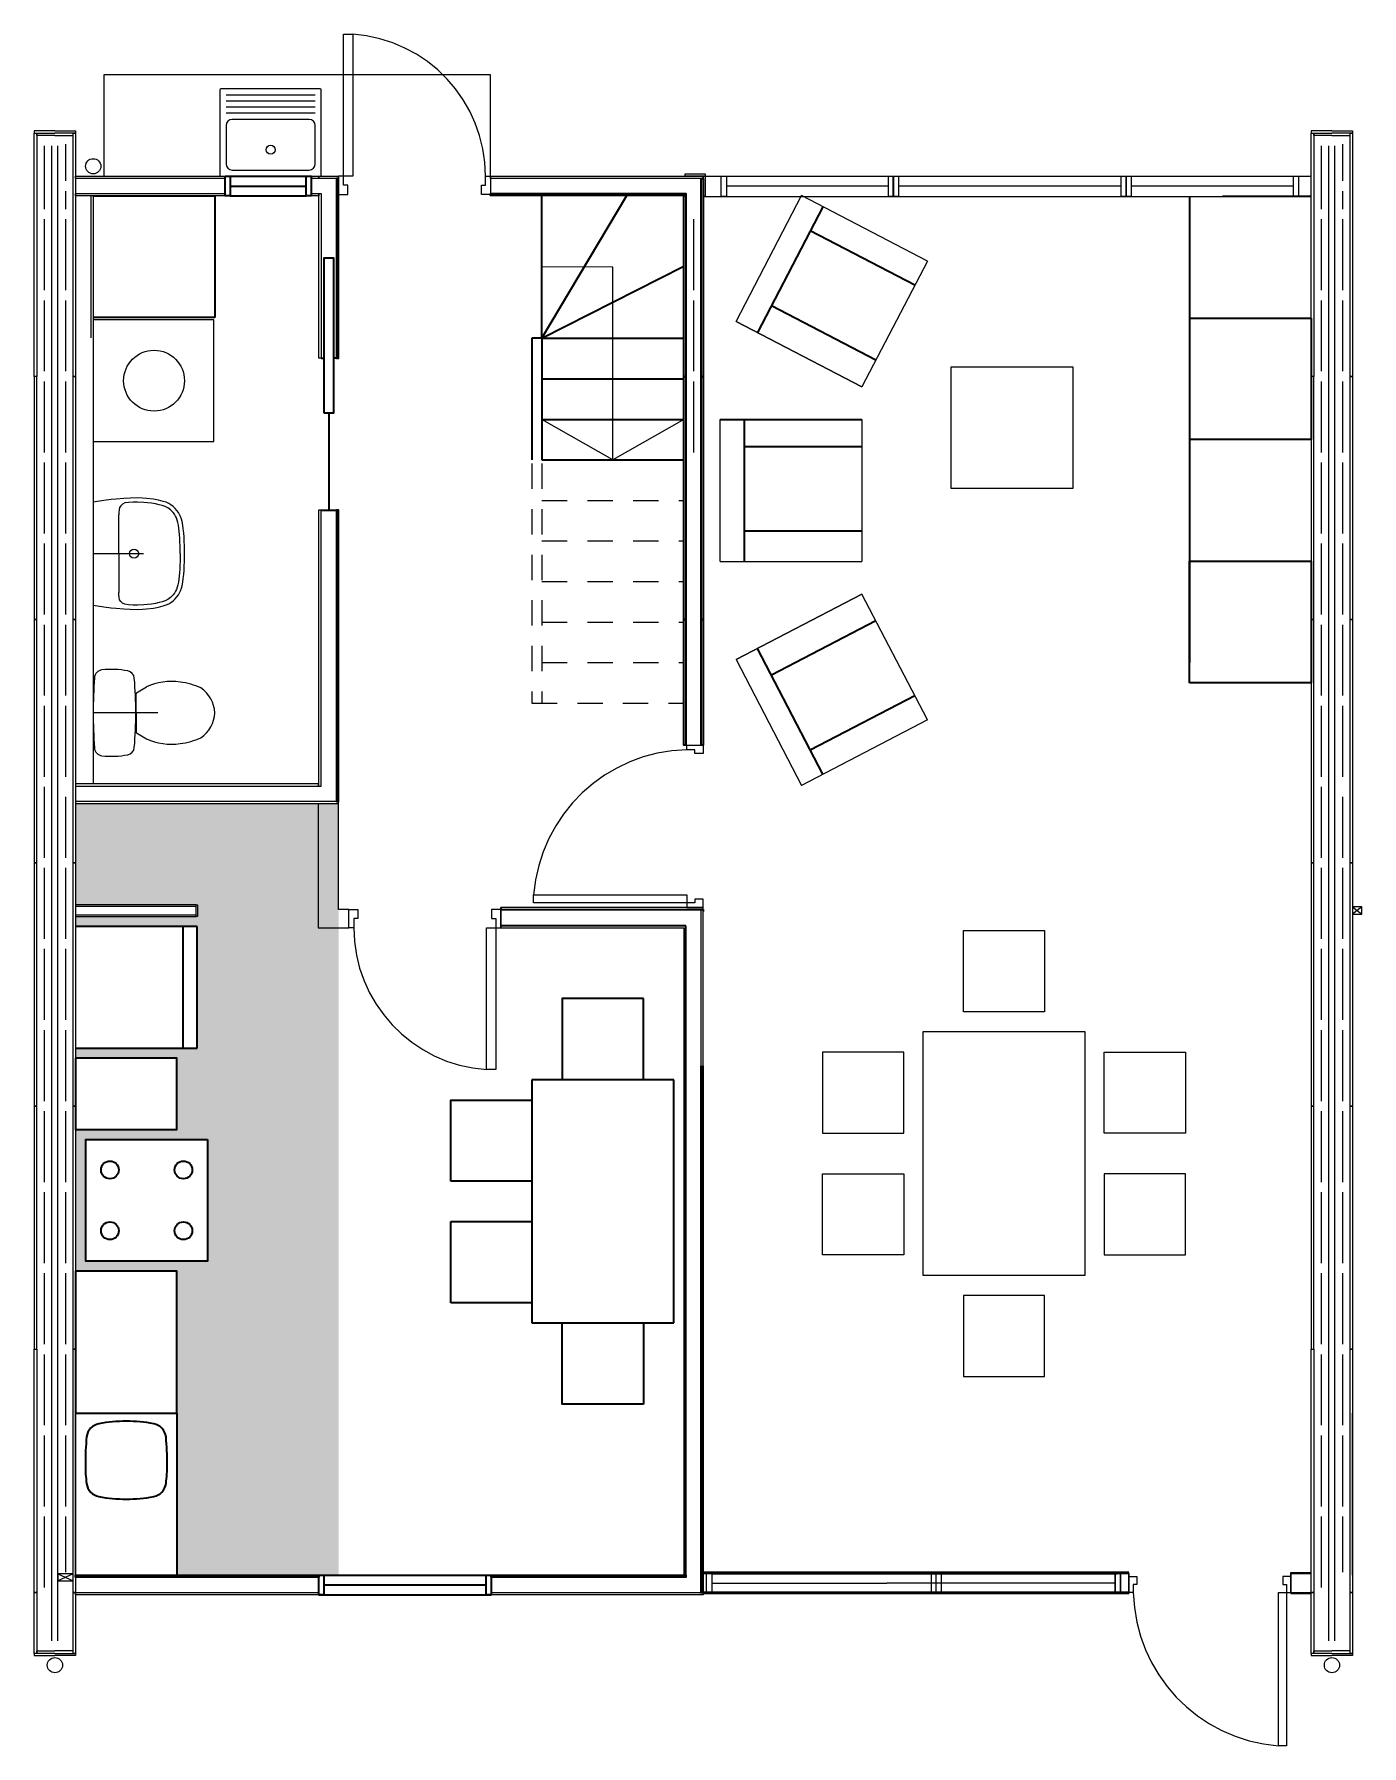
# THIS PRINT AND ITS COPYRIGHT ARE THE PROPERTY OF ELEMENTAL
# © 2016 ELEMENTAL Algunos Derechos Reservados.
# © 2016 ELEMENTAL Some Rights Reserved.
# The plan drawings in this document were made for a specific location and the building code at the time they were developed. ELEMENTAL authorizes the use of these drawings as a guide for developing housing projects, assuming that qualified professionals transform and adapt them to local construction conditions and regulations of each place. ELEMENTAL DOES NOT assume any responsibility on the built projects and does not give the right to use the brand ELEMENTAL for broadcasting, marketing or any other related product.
# Model space of a CAD drawing. Header units: metres. Extents: x 354.26 to 360.81, y 22.51 to 30.95.
import ezdxf

# ---------------------------------------------------------------- set-up
doc = ezdxf.new("R2010")
doc.units = ezdxf.units.M
doc.header["$LTSCALE"] = 5
doc.header["$MEASUREMENT"] = 0
doc.linetypes.add('CENTER', pattern=[2, 1.25, -0.25, 0.25, -0.25])
doc.linetypes.add('HIDDEN', pattern=[0.375, 0.25, -0.125])
doc.layers.get('0').update_dxf_attribs({"color": 30})
for name, color, linetype, lineweight in [('A-DETL-MBND', 3, 'Continuous', 18), ('A-DETL-MCUT', 4, 'Continuous', 25), ('A-DOOR-FULL', 4, 'Continuous', 25), ('A-ELEV-IDEN', 3, 'Continuous', 18), ('A-ELEV-MBE1', 7, 'Continuous', 35), ('A-ELEV-MBE2', 4, 'Continuous', 25), ('A-ELEV-OVHD', 3, 'HIDDEN', 18), ('A-FLOR-PATT', 8, 'Continuous', 18), ('A-FURN', 8, 'Continuous', 18), ('A-SECT-MCUT', 7, 'Continuous', 35), ('A-WALL-PATT', 8, 'Continuous', 18)]:
    doc.layers.add(name, color=color, linetype=linetype, lineweight=lineweight)
doc.linetypes.add('BATTING', pattern='A,0.0001,-0.1,[134,ltypeshp.shx,S=0.1,R=0,X=-0.1,Y=0],-0.2,[134,ltypeshp.shx,S=0.1,R=180,X=0.1,Y=0],-0.1', length=0.4001)

msp = doc.modelspace()

# ---------------------------------------------------------------- hatches: boundary and pattern name
at = {"layer": 'A-FLOR-PATT'}
h = msp.add_hatch(dxfattribs=at)
h.set_pattern_fill('DOTS', color=256, scale=0.02, style=0)
h.set_pattern_definition([(0, (-33.77306, 0), (0.015875, 0.03175), [0, -0.03175])])
h.paths.add_polyline_path([(355.6626, 27.1545), (354.4656, 27.1545), (354.4656, 26.8615), (354.4656, 26.6545), (355.0661, 26.6545), (355.0661, 26.5975), (355.0661, 26.5975), (355.0601, 26.5975), (354.4656, 26.5975), (354.4656, 26.5475), (355.0656, 26.5475), (355.0656, 25.9475), (354.4656, 25.9475), (354.4656, 25.8975), (354.965, 25.8975), (354.965, 25.5466), (354.4656, 25.5466), (354.4656, 24.8465), (354.9656, 24.8465), (354.9656, 24.1465), (354.9656, 24.1465), (354.9656, 23.3465), (355.6656, 23.3465), (355.6906, 23.3465), (355.7626, 23.3465), (355.7626, 26.5415), (355.6626, 26.5415)])
h.paths.add_polyline_path([(355.1156, 25.4965), (355.1156, 24.8965), (354.5156, 24.8965), (354.5156, 25.4965)], flags=16)
h.paths.add_polyline_path([(355.7626, 27.1545), (355.6626, 27.1545), (355.6626, 26.5415), (355.7626, 26.5415)])

# ---------------------------------------------------------------- linework, layer by layer
at = {"ltscale": 5}
for p, q in [((354.4656, 23.3465), (354.4656, 24.1465)), ((354.9656, 23.3465), (354.4656, 23.3465))]:
    msp.add_line(p, q, dxfattribs=at)
for p, q in [((354.4536, 23.3545), (354.3786, 23.3185)), ((354.3786, 23.3545), (354.4536, 23.3185))]:
    msp.add_line(p, q)
msp.add_lwpolyline([(354.4536, 23.3545), (354.3786, 23.3545), (354.3786, 23.3185), (354.4536, 23.3185)], close=True)
at = {"layer": 'A-DETL-MBND'}
for points in [[(355.2026, 30.2385), (354.4656, 30.2385), (354.4656, 30.2495), (355.2026, 30.2495)], [(355.6276, 30.2495), (355.6656, 30.2495), (355.6656, 30.2385), (355.6276, 30.2385)], [(355.7626, 30.2495), (355.7626, 30.2385), (355.6656, 30.2385), (355.6656, 30.2495), (355.7626, 30.2495)]]:
    msp.add_lwpolyline(points, dxfattribs=at)
for points in [[(357.5606, 30.2495), (357.5606, 30.2385), (356.5126, 30.2385), (356.5126, 30.2495)], [(357.5716, 30.2605), (357.5716, 30.2495), (357.4716, 30.2495), (357.4716, 30.2605)], [(357.5716, 30.1495), (357.5606, 30.1495), (357.5606, 30.2495), (357.5716, 30.2495)], [(355.6656, 23.2615), (355.6656, 23.2505), (354.4656, 23.2505), (354.4656, 23.2615)], [(357.5606, 23.2615), (357.5606, 23.2505), (356.5156, 23.2505), (356.5156, 23.2615)]]:
    msp.add_lwpolyline(points, close=True, dxfattribs=at)
at = {"layer": 'A-DETL-MCUT'}
for p, q in [((354.5406, 30.1515), (354.5406, 29.4515)), ((354.5526, 30.1515), (354.5526, 29.4515))]:
    msp.add_line(p, q, dxfattribs=at)
for points in [[(354.3636, 30.4726), (354.2615, 30.4726), (354.2615, 30.4616), (354.3636, 30.4616)], [(354.3636, 30.4496), (354.2736, 30.4496), (354.2736, 30.4616), (354.3636, 30.4616)], [(354.3636, 30.4726), (354.4656, 30.4726), (354.4656, 30.4616), (354.3636, 30.4616)], [(354.3636, 30.4496), (354.4536, 30.4496), (354.4536, 30.4616), (354.3636, 30.4616)], [(360.6626, 30.4726), (360.5606, 30.4726), (360.5606, 30.4616), (360.6626, 30.4616)], [(360.6626, 30.4496), (360.5726, 30.4496), (360.5726, 30.4616), (360.6626, 30.4616)], [(360.6626, 30.4725), (360.7646, 30.4725), (360.7646, 30.4615), (360.6626, 30.4615)], [(360.6626, 30.4495), (360.7526, 30.4495), (360.7526, 30.4615), (360.6626, 30.4615)], [(355.2026, 30.1515), (354.4656, 30.1515), (354.4656, 30.1635), (355.2026, 30.1635)], [(355.6276, 30.1635), (355.6656, 30.1635), (355.6656, 30.1515), (355.6276, 30.1515)], [(354.4656, 26.6485), (355.0601, 26.6485), (355.0601, 26.6545), (354.4656, 26.6545)], [(354.4656, 26.5975), (355.0601, 26.5975), (355.0601, 26.6035), (354.4656, 26.6035)], [(354.3636, 22.9615), (354.2736, 22.9615), (354.2736, 22.9735), (354.3636, 22.9735)], [(354.3636, 22.9615), (354.4536, 22.9615), (354.4536, 22.9735), (354.3636, 22.9735)], [(360.6626, 22.9615), (360.5726, 22.9615), (360.5726, 22.9735), (360.6626, 22.9735)], [(360.6626, 22.9615), (360.7526, 22.9615), (360.7526, 22.9735), (360.6626, 22.9735)], [(354.3636, 22.9615), (354.2616, 22.9615), (354.2616, 22.9505), (354.3636, 22.9505)], [(354.3636, 22.9615), (354.4656, 22.9615), (354.4656, 22.9505), (354.3636, 22.9505)], [(360.6626, 22.9615), (360.5606, 22.9615), (360.5606, 22.9505), (360.6626, 22.9505)], [(360.6626, 22.9615), (360.7646, 22.9615), (360.7646, 22.9505), (360.6626, 22.9505)]]:
    msp.add_lwpolyline(points, dxfattribs=at)
for points in [[(354.2616, 29.2615), (354.2616, 30.4616), (354.2736, 30.4616), (354.2736, 29.2615)], [(354.4536, 29.2615), (354.4536, 30.4616), (354.4656, 30.4616), (354.4656, 29.2615)], [(360.5606, 29.2615), (360.5606, 30.4616), (360.5726, 30.4616), (360.5726, 29.2615)], [(360.7526, 29.2615), (360.7526, 30.4615), (360.7646, 30.4615), (360.7646, 29.2615)], [(355.6776, 30.1635), (355.6776, 29.3515), (355.6656, 29.3515), (355.6656, 30.1635)], [(354.2736, 28.0615), (354.2736, 29.2615), (354.2616, 29.2615), (354.2616, 28.0615)], [(354.4536, 28.0615), (354.4536, 29.2615), (354.4656, 29.2615), (354.4656, 28.0615)], [(360.5726, 28.0615), (360.5726, 29.2615), (360.5606, 29.2615), (360.5606, 28.0615)], [(360.7526, 28.0615), (360.7526, 29.2615), (360.7646, 29.2615), (360.7646, 28.0615)], [(355.6776, 28.6015), (355.6634, 28.6015), (355.6634, 27.2395), (355.6776, 27.2395)], [(354.2736, 26.8615), (354.2736, 28.0615), (354.2616, 28.0615), (354.2616, 26.8615)], [(354.4536, 26.8615), (354.4536, 28.0615), (354.4656, 28.0615), (354.4656, 26.8615)], [(360.5726, 26.8615), (360.5726, 28.0615), (360.5606, 28.0615), (360.5606, 26.8615)], [(360.7526, 26.8615), (360.7526, 28.0615), (360.7646, 28.0615), (360.7646, 26.8615)], [(355.6634, 27.2395), (355.6634, 27.2515), (354.4656, 27.2515), (354.4656, 27.2395)], [(355.7626, 27.1545), (355.7626, 27.1645), (354.4656, 27.1645), (354.4656, 27.1545)], [(354.2736, 25.6615), (354.2736, 26.8615), (354.2616, 26.8615), (354.2616, 25.6615)], [(354.4536, 25.6615), (354.4536, 26.8615), (354.4656, 26.8615), (354.4656, 25.6615)], [(360.5726, 25.6615), (360.5726, 26.8615), (360.5606, 26.8615), (360.5606, 25.6615)], [(360.7526, 25.6615), (360.7526, 26.8615), (360.7646, 26.8615), (360.7646, 25.6615)], [(355.0601, 26.5975), (355.0601, 26.6545), (355.0661, 26.6545), (355.0661, 26.5975)], [(354.2736, 24.4615), (354.2736, 25.6615), (354.2616, 25.6615), (354.2616, 24.4615)], [(354.4536, 24.4615), (354.4536, 25.6615), (354.4656, 25.6615), (354.4656, 24.4615)], [(360.5726, 24.4615), (360.5726, 25.6615), (360.5606, 25.6615), (360.5606, 24.4615)], [(360.7526, 24.4615), (360.7526, 25.6615), (360.7646, 25.6615), (360.7646, 24.4615)], [(354.2616, 23.2615), (354.2616, 24.4615), (354.2736, 24.4615), (354.2736, 23.2615)], [(354.4536, 23.2615), (354.4536, 24.4615), (354.4656, 24.4615), (354.4656, 23.2615)], [(360.5606, 23.2615), (360.5606, 24.4615), (360.5726, 24.4615), (360.5726, 23.2615)], [(360.7526, 23.2615), (360.7526, 24.4615), (360.7646, 24.4615), (360.7646, 23.2615)], [(354.2616, 22.9615), (354.2616, 23.2615), (354.2736, 23.2615), (354.2736, 22.9615)], [(354.4536, 22.9615), (354.4536, 23.2615), (354.4656, 23.2615), (354.4656, 22.9615)], [(360.5606, 22.9615), (360.5606, 23.2615), (360.5726, 23.2615), (360.5726, 22.9615)], [(360.7526, 22.9615), (360.7526, 23.2615), (360.7646, 23.2615), (360.7646, 22.9615)]]:
    msp.add_lwpolyline(points, close=True, dxfattribs=at)
at = {"layer": 'A-DOOR-FULL', "linetype": 'CENTER'}
for points in [[(355.8326, 30.9495), (355.8326, 30.2495), (355.7876, 30.2495), (355.7876, 30.9495), (355.8326, 30.9495)], [(355.7876, 30.2495), (355.7626, 30.2495), (355.7626, 30.1595), (355.8076, 30.1595), (355.8076, 30.2045), (355.7876, 30.2045), (355.7876, 30.2495)], [(357.4806, 27.4193), (357.4806, 27.4415), (357.5606, 27.4415), (357.5606, 27.4015), (357.5206, 27.4015), (357.5206, 27.4193), (357.4806, 27.4193)], [(356.725, 26.7037), (357.4806, 26.7037), (357.4806, 26.6637), (356.725, 26.6637), (356.725, 26.7037)], [(355.8376, 26.5415), (355.8126, 26.5415), (355.8126, 26.6315), (355.8576, 26.6315), (355.8576, 26.5865), (355.8376, 26.5865), (355.8376, 26.5415)], [(356.5376, 26.5415), (356.5626, 26.5415), (356.5626, 26.6315), (356.5176, 26.6315), (356.5176, 26.5865), (356.5376, 26.5865), (356.5376, 26.5415)], [(357.4806, 26.6637), (357.4806, 26.6415), (357.5606, 26.6415), (357.5606, 26.6815), (357.5206, 26.6815), (357.5206, 26.6637), (357.4806, 26.6637)], [(356.4926, 25.8415), (356.4926, 26.5415), (356.5376, 26.5415), (356.5376, 25.8415), (356.4926, 25.8415)], [(359.6828, 23.261), (359.6606, 23.261), (359.6606, 23.341), (359.7006, 23.341), (359.7006, 23.301), (359.6828, 23.301), (359.6828, 23.261)], [(360.4384, 23.261), (360.4606, 23.261), (360.4606, 23.341), (360.4206, 23.341), (360.4206, 23.301), (360.4384, 23.301), (360.4384, 23.261)], [(360.3984, 22.5055), (360.3984, 23.261), (360.4384, 23.261), (360.4384, 22.5055), (360.3984, 22.5055)]]:
    msp.add_lwpolyline(points, dxfattribs=at)
at = {"layer": 'A-DOOR-FULL'}
msp.add_lwpolyline([(356.4876, 30.2495), (356.5126, 30.2495), (356.5126, 30.1595), (356.4676, 30.1595), (356.4676, 30.2045), (356.4876, 30.2045), (356.4876, 30.2495)], dxfattribs=at)
at = {"layer": 'A-DOOR-FULL', "linetype": 'CENTER'}
for centre, radius, start, end in [((355.7849, 30.2485), 0.7027, 0.08643, 86.10934), ((357.498, 26.6442), 0.7753, 91.28964, 175.59535), ((356.5403, 26.5426), 0.7027, 180.08643, 266.10934), ((360.4579, 23.2785), 0.7753, 181.28964, 265.59535)]:
    msp.add_arc(centre, radius, start, end, dxfattribs=at)
at = {"layer": 'A-ELEV-IDEN', "linetype": 'HIDDEN', "ltscale": 0.1}
for p, q in [((356.7156, 28.8318), (356.7156, 27.6495)), ((356.7656, 28.8318), (356.7656, 27.6495)), ((356.7156, 27.6495), (357.4656, 27.6495))]:
    msp.add_line(p, q, dxfattribs=at)
at = {"layer": 'A-ELEV-IDEN'}
for points in [[(356.5126, 30.2495), (356.5126, 30.7495), (354.6041, 30.7495), (354.6041, 30.2495)], [(357.1156, 28.8495), (357.1156, 29.7995), (356.7656, 29.8015)], [(357.4656, 29.0495), (357.1156, 28.8495), (356.7656, 29.0495)]]:
    msp.add_lwpolyline(points, dxfattribs=at)
at = {"layer": 'A-ELEV-IDEN', "linetype": 'HIDDEN', "ltscale": 0.1}
for points in [[(356.7656, 28.6495), (357.4656, 28.6495)], [(356.7656, 28.4495), (357.4656, 28.4495)], [(356.7656, 28.2495), (357.4656, 28.2495)], [(356.7656, 28.0495), (357.4656, 28.0495)], [(356.7656, 27.8495), (357.4656, 27.8495)]]:
    msp.add_lwpolyline(points, dxfattribs=at)
at = {"layer": 'A-ELEV-MBE1'}
for p, q in [((355.2276, 30.2495), (355.6026, 30.2496)), ((354.5526, 30.1515), (355.1526, 30.1515)), ((355.1526, 30.1515), (355.1526, 29.5515)), ((355.2276, 30.2005), (355.6026, 30.2005)), ((355.2276, 30.1515), (355.6026, 30.1515)), ((359.9606, 30.1495), (359.9606, 27.8495)), ((359.9606, 30.1495), (359.9606, 29.5495)), ((360.3223, 30.1495), (360.1223, 30.1495)), ((360.5606, 30.1495), (360.1606, 30.1495)), ((358.1512, 30.0985), (357.8285, 29.4773)), ((358.605, 29.7109), (358.0891, 29.9789)), ((358.4132, 29.3418), (357.8974, 29.6097)), ((355.1526, 29.5515), (354.5526, 29.5515)), ((359.9606, 29.5495), (360.5606, 29.5495)), ((360.5606, 29.5495), (360.5606, 28.9495)), ((356.7156, 29.4495), (356.7156, 28.8495)), ((356.7656, 29.4495), (356.7656, 28.8495)), ((355.6776, 29.3515), (355.6904, 29.3515)), ((355.7526, 29.3515), (355.74, 29.3515)), ((355.7152, 29.0818), (355.7151, 28.6015)), ((357.6444, 29.0487), (358.3444, 29.0487)), ((357.7631, 29.0487), (357.7631, 28.3487)), ((358.3444, 28.9139), (357.7631, 28.9139)), ((360.5606, 28.9495), (359.9606, 28.9495)), ((359.9606, 28.9495), (359.9606, 28.3495)), ((355.6776, 28.6015), (355.7526, 28.6015)), ((358.3444, 28.4979), (357.7631, 28.4979)), ((359.9606, 28.3495), (360.5606, 28.3495)), ((359.9606, 27.7495), (359.9606, 28.3495)), ((360.5606, 28.3495), (360.5606, 27.7495)), ((358.4132, 28.0551), (357.8974, 27.7871)), ((358.1512, 27.2984), (357.8285, 27.9196)), ((360.5606, 27.7495), (359.9606, 27.7495)), ((358.605, 27.686), (358.0891, 27.418)), ((356.5626, 26.6415), (356.5626, 26.6315)), ((356.5626, 26.6315), (357.5606, 26.6315)), ((357.5606, 26.6315), (357.5606, 26.6215)), ((355.0656, 26.5475), (354.4656, 26.5475)), ((354.9962, 25.9475), (354.9962, 26.5475)), ((355.0656, 25.9475), (355.0656, 26.5475)), ((357.4756, 26.5515), (356.5626, 26.5515)), ((357.4756, 26.5415), (357.4756, 26.5515)), ((357.4756, 23.3365), (357.4756, 26.5415)), ((357.266, 25.7914), (357.266, 26.1914)), ((354.4656, 25.9475), (355.0656, 25.9475)), ((357.5506, 23.256), (357.5506, 25.8602)), ((357.5606, 23.256), (357.5606, 25.8602)), ((357.416, 25.7914), (356.716, 25.7914)), ((356.716, 25.7914), (356.716, 24.5914)), ((357.416, 24.5914), (357.416, 25.7914)), ((356.716, 25.2914), (356.316, 25.2914)), ((356.316, 24.6914), (356.316, 25.0914)), ((356.316, 25.0914), (356.716, 25.0914)), ((356.716, 24.6914), (356.316, 24.6914)), ((356.716, 24.5914), (357.416, 24.5914)), ((357.266, 24.5914), (357.266, 24.1914)), ((355.6656, 23.3465), (356.5156, 23.3465)), ((359.6606, 23.361), (357.5606, 23.361)), ((358.4408, 23.3561), (357.5606, 23.3561)), ((357.6031, 23.356), (359.6031, 23.356)), ((359.6606, 23.356), (358.4408, 23.3561)), ((355.6656, 23.2505), (356.5156, 23.2505)), ((358.4408, 23.261), (357.5606, 23.261)), ((359.6606, 23.256), (357.5606, 23.256)), ((359.6606, 23.261), (358.4408, 23.261))]:
    msp.add_line(p, q, dxfattribs=at)
at = {"layer": 'A-ELEV-MBE1', "ltscale": 5}
for p, q in [((354.4656, 24.1465), (354.9656, 24.1465)), ((354.9656, 24.1465), (354.9656, 23.3465))]:
    msp.add_line(p, q, dxfattribs=at)
at = {"layer": 'A-ELEV-MBE1', "linetype": 'Continuous'}
msp.add_line((355.6906, 23.299), (356.4901, 23.299), dxfattribs=at)
at = {"layer": 'A-ELEV-MBE1'}
for points in [[(355.2026, 30.2495), (355.2276, 30.2495), (355.2276, 30.1515), (355.2026, 30.1515)], [(355.6026, 30.2495), (355.6276, 30.2495), (355.6276, 30.1515), (355.6026, 30.1515)], [(355.6904, 29.0818), (355.74, 29.0818), (355.74, 29.8455), (355.6904, 29.8455)], [(354.4656, 25.8975), (354.4656, 25.5466), (354.965, 25.5466), (354.965, 25.8975)], [(355.1156, 25.4965), (355.1156, 24.8965), (354.5156, 24.8965), (354.5156, 25.4965)], [(354.4656, 24.1465), (354.9656, 24.1465), (354.9656, 24.8465), (354.4656, 24.8465)], [(355.6656, 23.3465), (355.6906, 23.3465), (355.6906, 23.2505), (355.6656, 23.2505)], [(356.4906, 23.3465), (356.5156, 23.3465), (356.5156, 23.2505), (356.4906, 23.2505)]]:
    msp.add_lwpolyline(points, close=True, dxfattribs=at)
for points in [[(356.7656, 29.4495), (356.7656, 30.1535)], [(356.7656, 29.4495), (357.1849, 30.1535)], [(356.7656, 29.4495), (357.4656, 29.8047)], [(356.7656, 29.4495), (356.7156, 29.4495)], [(356.7656, 29.4495), (357.4656, 29.4495)], [(356.7656, 29.2495), (357.4656, 29.2495)], [(356.7656, 29.0495), (357.4656, 29.0495)], [(356.7656, 28.8495), (357.4656, 28.8495)], [(357.266, 26.1914), (356.866, 26.1914), (356.866, 25.7914)], [(356.316, 25.2914), (356.316, 25.6914), (356.716, 25.6914)], [(357.266, 24.1914), (356.866, 24.1914), (356.866, 24.5914)]]:
    msp.add_lwpolyline(points, dxfattribs=at)
for centre in [(354.6347, 25.3465), (354.9974, 25.3465), (354.6347, 25.0465), (354.9974, 25.0465)]:
    msp.add_circle(centre, 0.0438, dxfattribs=at)
at = {"layer": 'A-ELEV-MBE1', "ltscale": 5}
for centre, radius, start, end in [((354.594, 24.0205), 0.075, 100.38124, 172.77), ((354.594, 24.0205), 0.075, 100.38124, 172.77), ((354.7156, 23.3565), 0.75, 90, 100.38124), ((354.7156, 23.3565), 0.75, 90, 100.38124), ((354.7156, 23.3565), 0.75, 79.61876, 90), ((354.7156, 23.3565), 0.75, 79.61876, 90), ((354.8372, 24.0205), 0.075, 7.23, 79.61876), ((354.8372, 24.0205), 0.075, 7.23, 79.61876), ((356.0755, 23.8936), 1.5619, 174.99166, 180.0013), ((356.0755, 23.8936), 1.5619, 174.99166, 180.0013), ((353.3557, 23.8936), 1.5619, 359.9987, 5.00834), ((353.3557, 23.8936), 1.5619, 359.9987, 5.00834), ((355.2636, 23.8935), 0.75, 180, 187.23), ((355.2636, 23.8935), 0.75, 180, 187.23), ((354.1676, 23.8935), 0.75, 352.77, 0), ((354.1676, 23.8935), 0.75, 352.77, 0), ((354.594, 23.8086), 0.075, 187.23, 259.61876), ((354.594, 23.8086), 0.075, 187.23, 259.61876), ((354.7156, 24.4725), 0.75, 259.61876, 270), ((354.7156, 24.4725), 0.75, 259.61876, 270), ((354.7156, 24.4725), 0.75, 270, 280.38124), ((354.7156, 24.4725), 0.75, 270, 280.38124), ((354.8372, 23.8086), 0.075, 280.38124, 352.77), ((354.8372, 23.8086), 0.075, 280.38124, 352.77)]:
    msp.add_arc(centre, radius, start, end, dxfattribs=at)
at = {"layer": 'A-ELEV-MBE2'}
for p, q in [((354.3486, 23.0235), (354.3486, 30.3996)), ((354.3786, 23.0235), (354.3786, 30.3996)), ((354.3786, 23.0235), (354.3786, 30.3995)), ((360.6476, 23.0235), (360.6476, 30.3996)), ((360.6776, 23.0235), (360.6776, 30.3995)), ((354.5526, 29.4515), (354.5526, 27.2515))]:
    msp.add_line(p, q, dxfattribs=at)
at = {"layer": 'A-ELEV-MBE2', "ltscale": 0.05}
for centre in [(354.5525, 30.298), (354.3636, 22.903), (354.3636, 22.903), (360.6626, 22.903)]:
    msp.add_circle(centre, 0.0375, dxfattribs=at)
at = {"layer": 'A-ELEV-OVHD'}
for p, q in [((357.5606, 30.2495), (360.5606, 30.2495)), ((357.6505, 30.2495), (358.5005, 30.2495)), ((358.7313, 30.2495), (359.6473, 30.2495)), ((359.6473, 30.2495), (360.4973, 30.2495)), ((357.5606, 30.1495), (360.5606, 30.1495)), ((357.6505, 30.1495), (358.5005, 30.1495)), ((357.6755, 30.202), (358.475, 30.202)), ((358.524, 30.202), (359.6218, 30.202)), ((358.5892, 30.1495), (359.6473, 30.1495)), ((359.6473, 30.1495), (360.4973, 30.1495)), ((359.6723, 30.202), (360.4718, 30.202)), ((357.6031, 23.3085), (358.4663, 23.3085)), ((359.2908, 23.361), (358.4408, 23.361)), ((359.2908, 23.356), (358.4408, 23.356)), ((359.594, 23.3085), (358.4663, 23.3085)), ((359.6606, 23.261), (359.6606, 23.361)), ((359.6606, 23.356), (359.6606, 23.256)), ((360.4606, 23.361), (360.5606, 23.361)), ((360.4606, 23.261), (360.4606, 23.361)), ((360.4606, 23.356), (360.5606, 23.356)), ((360.4606, 23.356), (360.4606, 23.256)), ((359.2908, 23.261), (358.4408, 23.261)), ((359.2908, 23.256), (358.4408, 23.256)), ((360.4606, 23.261), (360.5606, 23.261)), ((360.4606, 23.256), (360.5606, 23.256))]:
    msp.add_line(p, q, dxfattribs=at)
for points in [[(357.6505, 30.2495), (357.6755, 30.2495), (357.6755, 30.1495), (357.6505, 30.1495)], [(358.4755, 30.2495), (358.5005, 30.2495), (358.5005, 30.1495), (358.4755, 30.1495)], [(358.499, 30.2495), (358.524, 30.2495), (358.524, 30.1495), (358.499, 30.1495)], [(359.6223, 30.2495), (359.6473, 30.2495), (359.6473, 30.1495), (359.6223, 30.1495)], [(359.6473, 30.2495), (359.6723, 30.2495), (359.6723, 30.1495), (359.6473, 30.1495)], [(360.4723, 30.2495), (360.4973, 30.2495), (360.4973, 30.1495), (360.4723, 30.1495)], [(358.8449, 26.5272), (359.2449, 26.5272), (359.2449, 26.1272), (358.8449, 26.1272)], [(359.4449, 26.0272), (358.6449, 26.0272), (358.6449, 24.8272), (359.4449, 24.8272)], [(358.5501, 25.9272), (358.1501, 25.9272), (358.1501, 25.5272), (358.5501, 25.5272)], [(359.5397, 25.9272), (359.9397, 25.9272), (359.9397, 25.5272), (359.5397, 25.5272)], [(358.5501, 24.9272), (358.1501, 24.9272), (358.1501, 25.3272), (358.5501, 25.3272)], [(359.5397, 24.9272), (359.9397, 24.9272), (359.9397, 25.3272), (359.5397, 25.3272)], [(358.8449, 24.3272), (359.2449, 24.3272), (359.2449, 24.7272), (358.8449, 24.7272)], [(357.5781, 23.356), (357.6031, 23.356), (357.6031, 23.256), (357.5781, 23.256)], [(358.7104, 23.356), (358.6854, 23.356), (358.6854, 23.256), (358.7104, 23.256)], [(358.7104, 23.356), (358.7354, 23.356), (358.7354, 23.256), (358.7104, 23.256)], [(359.619, 23.261), (359.594, 23.261), (359.594, 23.361), (359.619, 23.361)], [(359.619, 23.356), (359.594, 23.356), (359.594, 23.256), (359.619, 23.256)]]:
    msp.add_lwpolyline(points, close=True, dxfattribs=at)
for points in [[(358.7843, 29.3088), (359.3843, 29.3088), (359.3843, 28.7088), (358.7843, 28.7088), (358.7843, 29.3088)], [(355.6626, 27.1545), (355.6626, 26.5415), (355.8126, 26.5415), (355.8126, 26.6315), (355.7626, 26.6315), (355.7626, 27.1545)], [(357.5606, 25.7465), (357.5606, 26.6415), (356.5626, 26.6415)], [(357.5506, 25.7465), (357.5506, 26.6315), (356.5626, 26.6315)]]:
    msp.add_lwpolyline(points, dxfattribs=at)
at = {"layer": 'A-ELEV-OVHD', "linetype": 'ByBlock'}
msp.add_lwpolyline([(356.5626, 26.6415), (356.5626, 26.5415), (357.4656, 26.5415), (357.4656, 23.3365)], dxfattribs=at)
at = {"layer": 'A-FLOR-PATT', "linetype": 'BATTING', "ltscale": 0.11}
msp.add_lwpolyline([(355.7152, 29.845), (355.7152, 29.8455)], dxfattribs=at)
at = {"layer": 'A-FURN'}
for p, q in [((355.1776, 30.6745), (355.1776, 30.2545)), ((355.6726, 30.6795), (355.1826, 30.6795)), ((355.6776, 30.2545), (355.6776, 30.6745)), ((355.6476, 30.6495), (355.2076, 30.6495)), ((355.6476, 30.6195), (355.2076, 30.6195)), ((355.6476, 30.5895), (355.2076, 30.5895)), ((355.6476, 30.5595), (355.2076, 30.5595)), ((355.2076, 30.4995), (355.2076, 30.3095)), ((355.6176, 30.5295), (355.2376, 30.5295)), ((355.6476, 30.3095), (355.6476, 30.4995)), ((355.1826, 30.2495), (355.6726, 30.2495)), ((355.2376, 30.2795), (355.6176, 30.2795)), ((357.7232, 29.532), (358.3444, 29.2093)), ((354.6042, 28.6489), (354.5526, 28.6414)), ((354.5526, 28.6414), (354.5526, 28.3869)), ((354.6403, 28.6534), (354.6042, 28.6489)), ((354.6652, 28.6559), (354.6403, 28.6534)), ((354.7037, 28.659), (354.6652, 28.6559)), ((354.6968, 28.6312), (354.6885, 28.6235)), ((354.7087, 28.6369), (354.6968, 28.6312)), ((354.7348, 28.6608), (354.7037, 28.659)), ((354.7265, 28.6392), (354.7087, 28.6369)), ((354.7494, 28.6406), (354.7265, 28.6392)), ((354.7716, 28.6619), (354.7348, 28.6608)), ((354.7715, 28.6409), (354.7494, 28.6406)), ((354.8024, 28.6398), (354.7715, 28.6409)), ((354.7962, 28.6612), (354.7716, 28.6619)), ((354.8158, 28.6598), (354.7962, 28.6612)), ((354.8206, 28.6382), (354.8024, 28.6398)), ((354.8498, 28.6554), (354.8158, 28.6598)), ((354.8392, 28.6358), (354.8206, 28.6382)), ((354.8605, 28.6321), (354.8392, 28.6358)), ((354.8739, 28.6507), (354.8498, 28.6554)), ((354.8774, 28.6284), (354.8605, 28.6321)), ((354.8979, 28.6447), (354.8739, 28.6507)), ((354.8927, 28.6244), (354.8774, 28.6284)), ((354.9116, 28.6401), (354.8979, 28.6447)), ((354.9248, 28.634), (354.9116, 28.6401)), ((354.9358, 28.6274), (354.9248, 28.634)), ((354.9463, 28.6196), (354.9358, 28.6274)), ((354.6789, 28.5904), (354.6786, 28.5779)), ((354.6786, 28.3869), (354.6786, 28.5779)), ((354.6798, 28.6023), (354.6789, 28.5904)), ((354.6828, 28.6142), (354.6798, 28.6023)), ((354.6885, 28.6235), (354.6828, 28.6142)), ((354.9076, 28.6191), (354.8927, 28.6244)), ((354.9203, 28.6125), (354.9076, 28.6191)), ((354.9336, 28.603), (354.9203, 28.6125)), ((354.9403, 28.5968), (354.9336, 28.603)), ((354.947, 28.5895), (354.9403, 28.5968)), ((354.9572, 28.6095), (354.9463, 28.6196)), ((354.9534, 28.5812), (354.947, 28.5895)), ((354.9588, 28.5725), (354.9534, 28.5812)), ((354.9653, 28.6003), (354.9572, 28.6095)), ((354.9634, 28.5631), (354.9588, 28.5725)), ((354.9673, 28.5529), (354.9634, 28.5631)), ((354.9725, 28.5903), (354.9653, 28.6003)), ((354.9704, 28.5411), (354.9673, 28.5529)), ((354.9728, 28.5282), (354.9704, 28.5411)), ((354.9786, 28.5799), (354.9725, 28.5903)), ((354.9834, 28.5697), (354.9786, 28.5799)), ((354.9878, 28.5575), (354.9834, 28.5697)), ((354.991, 28.545), (354.9878, 28.5575)), ((354.9942, 28.528), (354.991, 28.545)), ((354.9752, 28.5134), (354.9728, 28.5282)), ((354.9771, 28.4971), (354.9752, 28.5134)), ((354.9786, 28.4796), (354.9771, 28.4971)), ((354.9796, 28.4634), (354.9786, 28.4796)), ((354.9804, 28.4451), (354.9796, 28.4634)), ((354.9969, 28.5095), (354.9942, 28.528)), ((354.9989, 28.4896), (354.9969, 28.5095)), ((355.0003, 28.4686), (354.9989, 28.4896)), ((355.0013, 28.4481), (355.0003, 28.4691)), ((354.5526, 28.3869), (354.5526, 28.1323)), ((354.5526, 28.3869), (354.8001, 28.3869)), ((354.6786, 28.3869), (354.6786, 28.1958)), ((354.9811, 28.4255), (354.9804, 28.4451)), ((354.9815, 28.4042), (354.9811, 28.4255)), ((354.9816, 28.3869), (354.9815, 28.4042)), ((354.9816, 28.3869), (354.9815, 28.3695)), ((355.0021, 28.4256), (355.0013, 28.4485)), ((355.0025, 28.4021), (355.0021, 28.426)), ((355.0026, 28.3869), (355.0025, 28.4024)), ((355.0025, 28.3715), (355.0026, 28.3869)), ((354.9786, 28.2941), (354.9771, 28.2766)), ((354.9796, 28.3103), (354.9786, 28.2941)), ((354.9804, 28.3287), (354.9796, 28.3103)), ((354.9811, 28.3483), (354.9804, 28.3287)), ((354.9815, 28.3695), (354.9811, 28.3483)), ((354.9989, 28.2842), (355.0003, 28.3051)), ((355.0003, 28.3047), (355.0013, 28.3256)), ((355.0013, 28.3252), (355.0021, 28.3482)), ((355.0021, 28.3478), (355.0025, 28.3715)), ((357.6444, 28.3487), (358.3444, 28.3487)), ((354.9634, 28.2107), (354.9588, 28.2013)), ((354.9673, 28.2208), (354.9634, 28.2107)), ((354.9704, 28.2326), (354.9673, 28.2208)), ((354.9728, 28.2455), (354.9704, 28.2326)), ((354.9752, 28.2603), (354.9728, 28.2455)), ((354.9771, 28.2766), (354.9752, 28.2603)), ((354.9786, 28.1939), (354.9834, 28.204)), ((354.9834, 28.204), (354.9878, 28.2162)), ((354.9878, 28.2162), (354.991, 28.2288)), ((354.991, 28.2288), (354.9942, 28.2457)), ((354.9942, 28.2457), (354.9969, 28.2643)), ((354.9969, 28.2643), (354.9989, 28.2842)), ((354.5526, 28.1323), (354.6042, 28.1248)), ((354.6042, 28.1248), (354.6403, 28.1204)), ((354.6403, 28.1204), (354.6652, 28.1178)), ((354.6789, 28.1834), (354.6786, 28.1958)), ((354.6798, 28.1715), (354.6789, 28.1834)), ((354.6828, 28.1596), (354.6798, 28.1715)), ((354.6885, 28.1503), (354.6828, 28.1596)), ((354.6968, 28.1425), (354.6885, 28.1503)), ((354.7087, 28.1369), (354.6968, 28.1425)), ((354.7265, 28.1345), (354.7087, 28.1369)), ((354.7494, 28.1331), (354.7265, 28.1345)), ((354.7715, 28.1329), (354.7494, 28.1331)), ((354.8024, 28.1339), (354.7715, 28.1329)), ((354.8206, 28.1355), (354.8024, 28.1339)), ((354.8392, 28.1379), (354.8206, 28.1355)), ((354.8605, 28.1417), (354.8392, 28.1379)), ((354.8498, 28.1184), (354.8739, 28.123)), ((354.8774, 28.1454), (354.8605, 28.1417)), ((354.8739, 28.123), (354.8979, 28.129)), ((354.8927, 28.1493), (354.8774, 28.1454)), ((354.9076, 28.1546), (354.8927, 28.1493)), ((354.8979, 28.129), (354.9116, 28.1336)), ((354.9203, 28.1613), (354.9076, 28.1546)), ((354.9116, 28.1336), (354.9248, 28.1397)), ((354.9336, 28.1708), (354.9203, 28.1613)), ((354.9248, 28.1397), (354.9358, 28.1463)), ((354.9403, 28.177), (354.9336, 28.1708)), ((354.9358, 28.1463), (354.9463, 28.1541)), ((354.947, 28.1842), (354.9403, 28.177)), ((354.9463, 28.1541), (354.9572, 28.1642)), ((354.9534, 28.1926), (354.947, 28.1842)), ((354.9588, 28.2013), (354.9534, 28.1926)), ((354.9572, 28.1642), (354.9653, 28.1735)), ((354.9653, 28.1735), (354.9725, 28.1834)), ((354.9725, 28.1834), (354.9786, 28.1939)), ((357.7232, 27.8649), (358.3444, 28.1876)), ((354.6652, 28.1178), (354.7037, 28.1147)), ((354.7037, 28.1147), (354.7348, 28.113)), ((354.7348, 28.113), (354.7716, 28.1119)), ((354.7716, 28.1119), (354.7962, 28.1125)), ((354.7962, 28.1125), (354.8158, 28.1139)), ((354.8158, 28.1139), (354.8498, 28.1184)), ((354.7662, 27.7005), (354.8145, 27.7297)), ((354.7635, 27.6015), (354.7635, 27.696)), ((354.8715, 27.6015), (354.5526, 27.6015)), ((354.7635, 27.6015), (354.7635, 27.507)), ((354.7662, 27.5026), (354.8145, 27.4734)), ((360.8096, 26.644), (360.7646, 26.608)), ((360.7646, 26.644), (360.8096, 26.608)), ((354.4656, 26.5475), (354.4656, 25.9475)), ((360.7646, 26.5475), (360.7646, 25.9475)), ((360.7646, 23.3465), (360.7646, 24.1465))]:
    msp.add_line(p, q, dxfattribs=at)
for points in [[(357.7232, 29.532), (358.0459, 30.1532)], [(358.6671, 29.8305), (358.0459, 30.1532)], [(358.6671, 29.8305), (358.3444, 29.2093)], [(354.5526, 29.5403), (354.5526, 28.9403), (355.1476, 28.9403), (355.1476, 29.5403), (354.5526, 29.5403)], [(358.3444, 29.2093), (357.7232, 29.532)], [(357.6444, 28.3487), (357.6444, 29.0487)], [(358.3444, 29.0487), (358.3444, 28.3487)], [(358.3444, 28.1876), (357.7232, 27.8649)], [(358.6671, 27.5664), (358.3444, 28.1876)], [(357.7232, 27.8649), (358.0459, 27.2437)], [(358.6671, 27.5664), (358.0459, 27.2437)]]:
    msp.add_lwpolyline(points, dxfattribs=at)
msp.add_lwpolyline([(360.8096, 26.644), (360.7646, 26.644), (360.7646, 26.608), (360.8096, 26.608)], close=True, dxfattribs=at)
for centre, radius in [((355.4276, 30.3795), 0.0224), ((354.8526, 29.2403), 0.15), ((354.7539, 28.3869), 0.0228)]:
    msp.add_circle(centre, radius, dxfattribs=at)
for centre, radius, start, end in [((355.1826, 30.6745), 0.005, 90, 180), ((355.6726, 30.6745), 0.005, 0, 90), ((355.2376, 30.4995), 0.03, 90, 180), ((355.6176, 30.4995), 0.03, 0, 90), ((355.1826, 30.2545), 0.005, 180, 270), ((355.2376, 30.3095), 0.03, 180, 270), ((355.6176, 30.3095), 0.03, 270, 0), ((355.6726, 30.2545), 0.005, 270, 0), ((355.0252, 28.4703), 0.025, 182.80689, 183.76472), ((355.0263, 28.4494), 0.025, 181.9684, 182.80689), ((355.0271, 28.4264), 0.025, 181.0739, 181.9684), ((355.0275, 28.4026), 0.025, 180.31842, 181.0739), ((355.0252, 28.3035), 0.025, 176.23528, 177.19311), ((355.0263, 28.3244), 0.025, 177.19311, 178.0316), ((355.0271, 28.3473), 0.025, 178.0316, 178.9261), ((354.6002, 27.7714), 0.042, 96.3359, 176.25542), ((354.6429, 27.3868), 0.429, 79.25484, 96.3359), ((354.7154, 27.769), 0.04, 4.94027, 79.25484), ((357.1959, 27.6015), 2.6433, 176.25542, 183.74458), ((352.7783, 27.6015), 1.9843, 355.05973, 4.94027), ((354.7685, 27.696), 0.005, 118.0226, 180), ((354.9386, 27.4565), 0.3, 81.79307, 114.43818), ((354.935, 27.3984), 0.3581, 65.47558, 82.55676), ((354.9961, 27.5943), 0.1566, 2.65515, 56.02113), ((354.9961, 27.6088), 0.1566, 303.97887, 357.34485), ((354.7685, 27.507), 0.005, 180, 241.9774), ((354.9386, 27.7465), 0.3, 245.56182, 278.20693), ((354.935, 27.8047), 0.3581, 277.44324, 294.52442), ((354.6002, 27.4316), 0.042, 183.74458, 263.6641), ((354.6429, 27.8162), 0.429, 263.6641, 280.74516), ((354.7154, 27.4341), 0.04, 280.74516, 355.05973)]:
    msp.add_arc(centre, radius, start, end, dxfattribs=at)
at = {"layer": 'A-SECT-MCUT'}
for points in [[(355.7626, 30.2385), (355.7526, 30.2385), (355.7526, 29.3515), (355.7626, 29.3515)], [(357.5606, 30.2385), (357.5606, 29.2615), (357.5506, 29.2615), (357.5506, 30.2385)], [(356.5126, 30.1635), (357.4756, 30.1635), (357.4756, 30.1535), (356.5126, 30.1535)], [(357.4756, 30.1535), (357.4756, 29.2615), (357.4656, 29.2615), (357.4656, 30.1535)], [(357.4756, 29.2615), (357.4756, 28.0615), (357.4656, 28.0615), (357.4656, 29.2615)], [(357.5606, 29.2615), (357.5606, 28.0615), (357.5506, 28.0615), (357.5506, 29.2615)], [(355.7526, 27.1645), (355.7626, 27.1645), (355.7626, 28.6015), (355.7526, 28.6015)], [(357.4756, 28.0615), (357.4756, 27.4415), (357.4656, 27.4415), (357.4656, 28.0615)], [(357.5606, 28.0615), (357.5606, 27.4415), (357.5506, 27.4415), (357.5506, 28.0615)], [(354.4656, 23.3465), (355.6656, 23.3465), (355.6656, 23.3365), (354.4656, 23.3365)], [(356.5156, 23.3465), (357.4756, 23.3465), (357.4756, 23.3365), (356.5156, 23.3365)]]:
    msp.add_lwpolyline(points, close=True, dxfattribs=at)
at = {"layer": 'A-WALL-PATT', "ltscale": 0.1}
for p, q in [((354.3111, 30.3996), (354.3111, 30.0865)), ((354.4161, 30.4066), (354.4161, 30.226)), ((360.6101, 30.3996), (360.6101, 30.0865)), ((360.7151, 30.4065), (360.7151, 30.226)), ((354.4161, 30.176), (354.4161, 30.0865)), ((360.7151, 30.176), (360.7151, 30.0865)), ((354.3111, 30.0365), (354.3111, 29.6865)), ((354.4161, 30.0365), (354.4161, 29.6865)), ((357.5131, 30.0365), (357.5131, 29.6865)), ((360.6101, 30.0365), (360.6101, 29.6865)), ((360.7151, 30.0365), (360.7151, 29.6865)), ((354.3111, 29.6365), (354.3111, 29.2866)), ((354.4161, 29.6365), (354.4161, 29.2865)), ((357.5131, 29.6365), (357.5131, 29.2865)), ((360.6101, 29.6365), (360.6101, 29.2866)), ((360.7151, 29.6365), (360.7151, 29.2865)), ((354.3111, 29.2366), (354.3111, 28.8865)), ((354.4161, 29.2365), (354.4161, 28.8865)), ((357.5131, 29.2365), (357.5131, 28.8865)), ((360.6101, 29.2366), (360.6101, 28.8865)), ((360.7151, 29.2365), (360.7151, 28.8865)), ((354.3111, 28.8365), (354.3111, 28.4866)), ((354.4161, 28.8365), (354.4161, 28.4865)), ((360.6101, 28.8365), (360.6101, 28.4866)), ((360.7151, 28.8365), (360.7151, 28.4865)), ((354.3111, 28.4366), (354.3111, 28.0865)), ((354.4161, 28.4365), (354.4161, 28.0865)), ((360.6101, 28.4366), (360.6101, 28.0865)), ((360.7151, 28.4365), (360.7151, 28.0865)), ((354.3111, 28.0365), (354.3111, 27.6866)), ((354.4161, 28.0365), (354.4161, 27.6865)), ((360.6101, 28.0365), (360.6101, 27.6866)), ((360.7151, 28.0365), (360.7151, 27.6865)), ((354.3111, 27.6365), (354.3111, 27.2864)), ((354.4161, 27.6365), (354.4161, 27.2864)), ((360.6101, 27.6365), (360.6101, 27.2864)), ((360.7151, 27.6365), (360.7151, 27.2864)), ((354.3111, 27.2364), (354.3111, 26.8865)), ((360.6101, 27.2364), (360.6101, 26.8865)), ((354.4161, 27.1864), (354.4161, 26.8865)), ((360.7151, 27.1864), (360.7151, 26.8865)), ((354.3111, 26.8365), (354.3111, 26.4865)), ((354.4161, 26.8365), (354.4161, 26.4865)), ((360.6101, 26.8365), (360.6101, 26.4865)), ((360.7151, 26.8365), (360.7151, 26.4865)), ((354.3111, 26.4365), (354.3111, 26.0865)), ((354.4161, 26.4365), (354.4161, 26.0865)), ((360.6101, 26.4365), (360.6101, 26.0865)), ((360.7151, 26.4365), (360.7151, 26.0865)), ((354.3111, 26.0365), (354.3111, 25.6865)), ((354.4161, 26.0365), (354.4161, 25.6865)), ((360.6101, 26.0365), (360.6101, 25.6865)), ((360.7151, 26.0365), (360.7151, 25.6865)), ((354.3111, 25.6365), (354.3111, 25.2865)), ((354.4161, 25.6365), (354.4161, 25.2865)), ((360.6101, 25.6365), (360.6101, 25.2865)), ((360.7151, 25.6365), (360.7151, 25.2865)), ((354.3111, 25.2365), (354.3111, 24.8865)), ((354.4161, 25.2365), (354.4161, 24.8865)), ((360.6101, 25.2365), (360.6101, 24.8865)), ((360.7151, 25.2365), (360.7151, 24.8865)), ((354.3111, 24.8365), (354.3111, 24.4865)), ((354.4161, 24.8365), (354.4161, 24.4865)), ((360.6101, 24.8365), (360.6101, 24.4865)), ((360.7151, 24.8365), (360.7151, 24.4865)), ((354.3111, 24.4365), (354.3111, 24.0865)), ((354.4161, 24.4365), (354.4161, 24.0865)), ((360.6101, 24.4365), (360.6101, 24.0865)), ((360.7151, 24.4365), (360.7151, 24.0865)), ((354.3111, 24.0365), (354.3111, 23.6865)), ((354.4161, 24.0365), (354.4161, 23.6865)), ((360.6101, 24.0365), (360.6101, 23.6865)), ((360.7151, 24.0365), (360.7151, 23.6865)), ((354.3111, 23.6365), (354.3111, 23.2865)), ((354.4161, 23.6365), (354.4161, 23.3615)), ((360.6101, 23.6365), (360.6101, 23.2865)), ((360.7151, 23.6365), (360.7151, 23.3615))]:
    msp.add_line(p, q, dxfattribs=at)

doc.saveas('drawing.dxf')
